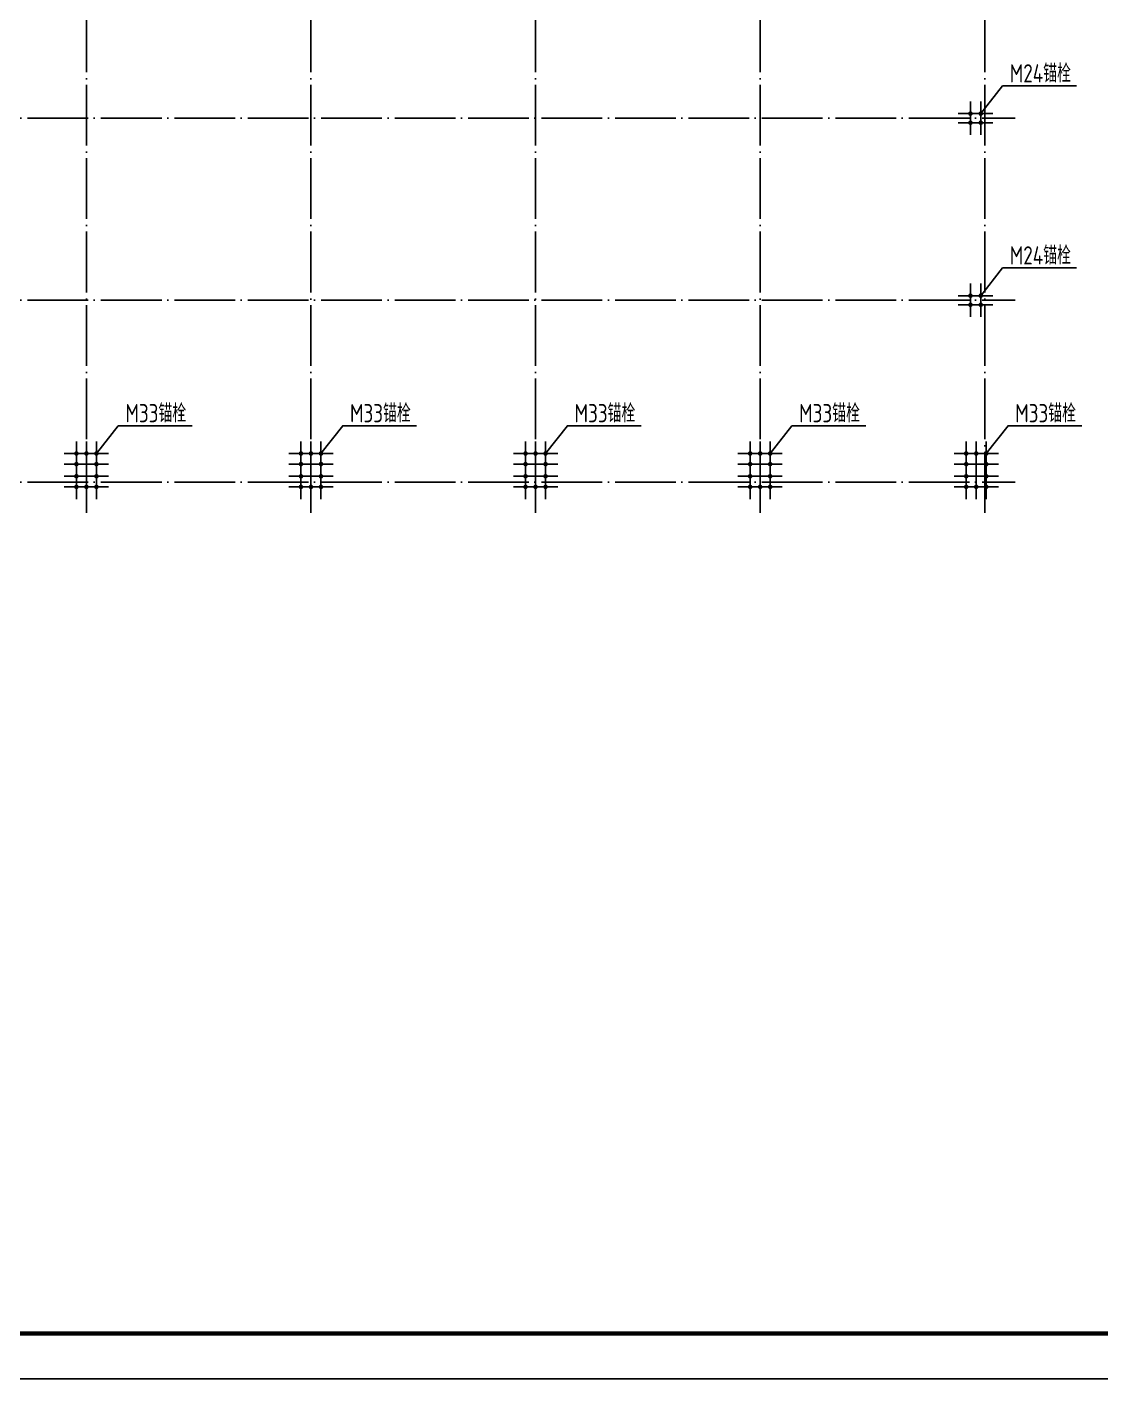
# Model space of a CAD drawing. Extents: x 8844666 to 9156203, y 1662182 to 2655606.
# Drawn here: x 9093233 to 9128620, y 2270669 to 2315219 of the extents above; entities that cross this region are included whole.
import ezdxf

# ---------------------------------------------------------------- set-up
doc = ezdxf.new("R2010")
doc.units = 0
doc.header["$LTSCALE"] = 1000
doc.header["$MEASUREMENT"] = 0
doc.linetypes.add('DOTE', pattern=[2.42, 2, -0.2, 0.02, -0.2])
for name, color, linetype in [('10', 7, 'CONTINUOUS'), ('DOTE', 8, 'DOTE'), ('PUB_TITLE', 4, 'CONTINUOUS'), ('一般文字', 6, 'CONTINUOUS')]:
    doc.layers.add(name, color=color, linetype=linetype)
doc.styles.add('TSSD_REIN', font='atssdeng.shx', dxfattribs={"width": 0.7, "bigfont": 'atssdchn.shx'})

msp = doc.modelspace()

# ---------------------------------------------------------------- linework, layer by layer
at = {"layer": '10', "color": 1}
for p, q in [((9124319.3, 2311666.1), (9124319.3, 2312765.7)), ((9124659.3, 2311666.1), (9124659.3, 2312765.7)), ((9125059.3, 2312365.7), (9123919.7, 2312365.7)), ((9125059.3, 2312066.1), (9123919.7, 2312066.1)), ((9125059.3, 2306365.7), (9123919.7, 2306365.7)), ((9124319.3, 2305666.1), (9124319.3, 2306765.7)), ((9124659.3, 2305666.1), (9124659.3, 2306765.7)), ((9125059.3, 2306066.1), (9123919.7, 2306066.1)), ((9094859.5, 2301565.9), (9094859.5, 2299666.2)), ((9095189.3, 2301565.9), (9095189.3, 2299666.2)), ((9095519.2, 2301565.9), (9095519.2, 2299666.2)), ((9102259.5, 2301565.9), (9102259.5, 2299666.2)), ((9102589.3, 2301565.9), (9102589.3, 2299666.2)), ((9102919.2, 2301565.9), (9102919.2, 2299666.2)), ((9109659.5, 2301565.9), (9109659.5, 2299666.2)), ((9109989.3, 2301565.9), (9109989.3, 2299666.2)), ((9110319.2, 2301565.9), (9110319.2, 2299666.2)), ((9117059.5, 2301565.9), (9117059.5, 2299666.2)), ((9117389.3, 2301565.9), (9117389.3, 2299666.2)), ((9117719.2, 2301565.9), (9117719.2, 2299666.2)), ((9124179.5, 2301565.9), (9124179.5, 2299666.2)), ((9124509.3, 2301565.9), (9124509.3, 2299666.2)), ((9124839.2, 2301565.9), (9124839.2, 2299666.2)), ((9094459.5, 2301165.9), (9095919.2, 2301165.9)), ((9101859.5, 2301165.9), (9103319.2, 2301165.9)), ((9109259.5, 2301165.9), (9110719.2, 2301165.9)), ((9116659.5, 2301165.9), (9118119.2, 2301165.9)), ((9125239.2, 2301165.9), (9123779.5, 2301165.9)), ((9094459.5, 2300815.9), (9095919.2, 2300815.9)), ((9101859.5, 2300815.9), (9103319.2, 2300815.9)), ((9109259.5, 2300815.9), (9110719.2, 2300815.9)), ((9116659.5, 2300815.9), (9118119.2, 2300815.9)), ((9125239.2, 2300815.9), (9123779.5, 2300815.9)), ((9094459.5, 2300415.9), (9095919.2, 2300415.9)), ((9101859.5, 2300415.9), (9103319.2, 2300415.9)), ((9109259.5, 2300415.9), (9110719.2, 2300415.9)), ((9116659.5, 2300415.9), (9118119.2, 2300415.9)), ((9125239.2, 2300415.9), (9123779.5, 2300415.9)), ((9094459.5, 2300065.9), (9095919.2, 2300065.9)), ((9101859.5, 2300065.9), (9103319.2, 2300065.9)), ((9109259.5, 2300065.9), (9110719.2, 2300065.9)), ((9116659.5, 2300065.9), (9118119.2, 2300065.9)), ((9125239.2, 2300065.9), (9123779.5, 2300065.9))]:
    msp.add_line(p, q, dxfattribs=at)
at = {"layer": '10', "const_width": 75}
for points in [[(9124281.8, 2312365.7, 1), (9124356.8, 2312365.7, 1), (9124281.8, 2312365.7, 1)], [(9124621.8, 2312365.7, 1), (9124696.8, 2312365.7, 1), (9124621.8, 2312365.7, 1)], [(9124281.8, 2312066.1, 1), (9124356.8, 2312066.1, 1), (9124281.8, 2312066.1, 1)], [(9124621.8, 2312066.1, 1), (9124696.8, 2312066.1, 1), (9124621.8, 2312066.1, 1)], [(9124281.8, 2306365.7, 1), (9124356.8, 2306365.7, 1), (9124281.8, 2306365.7, 1)], [(9124621.8, 2306365.7, 1), (9124696.8, 2306365.7, 1), (9124621.8, 2306365.7, 1)], [(9124281.8, 2306066.1, 1), (9124356.8, 2306066.1, 1), (9124281.8, 2306066.1, 1)], [(9124621.8, 2306066.1, 1), (9124696.8, 2306066.1, 1), (9124621.8, 2306066.1, 1)], [(9094897, 2301165.9, -1), (9094822, 2301165.9, -1), (9094897, 2301165.9, -1)], [(9095226.8, 2301165.9, -1), (9095151.8, 2301165.9, -1), (9095226.8, 2301165.9, -1)], [(9095556.7, 2301165.9, -1), (9095481.7, 2301165.9, -1), (9095556.7, 2301165.9, -1)], [(9102297, 2301165.9, -1), (9102222, 2301165.9, -1), (9102297, 2301165.9, -1)], [(9102626.8, 2301165.9, -1), (9102551.8, 2301165.9, -1), (9102626.8, 2301165.9, -1)], [(9102956.7, 2301165.9, -1), (9102881.7, 2301165.9, -1), (9102956.7, 2301165.9, -1)], [(9109697, 2301165.9, -1), (9109622, 2301165.9, -1), (9109697, 2301165.9, -1)], [(9110026.8, 2301165.9, -1), (9109951.8, 2301165.9, -1), (9110026.8, 2301165.9, -1)], [(9110356.7, 2301165.9, -1), (9110281.7, 2301165.9, -1), (9110356.7, 2301165.9, -1)], [(9117097, 2301165.9, -1), (9117022, 2301165.9, -1), (9117097, 2301165.9, -1)], [(9117426.8, 2301165.9, -1), (9117351.8, 2301165.9, -1), (9117426.8, 2301165.9, -1)], [(9117756.7, 2301165.9, -1), (9117681.7, 2301165.9, -1), (9117756.7, 2301165.9, -1)], [(9124142, 2301165.9, 1), (9124217, 2301165.9, 1), (9124142, 2301165.9, 1)], [(9124471.8, 2301165.9, 1), (9124546.8, 2301165.9, 1), (9124471.8, 2301165.9, 1)], [(9124801.7, 2301165.9, 1), (9124876.7, 2301165.9, 1), (9124801.7, 2301165.9, 1)], [(9094897, 2300815.9, -1), (9094822, 2300815.9, -1), (9094897, 2300815.9, -1)], [(9095556.7, 2300815.9, -1), (9095481.7, 2300815.9, -1), (9095556.7, 2300815.9, -1)], [(9102297, 2300815.9, -1), (9102222, 2300815.9, -1), (9102297, 2300815.9, -1)], [(9102956.7, 2300815.9, -1), (9102881.7, 2300815.9, -1), (9102956.7, 2300815.9, -1)], [(9109697, 2300815.9, -1), (9109622, 2300815.9, -1), (9109697, 2300815.9, -1)], [(9110356.7, 2300815.9, -1), (9110281.7, 2300815.9, -1), (9110356.7, 2300815.9, -1)], [(9117097, 2300815.9, -1), (9117022, 2300815.9, -1), (9117097, 2300815.9, -1)], [(9117756.7, 2300815.9, -1), (9117681.7, 2300815.9, -1), (9117756.7, 2300815.9, -1)], [(9124142, 2300815.9, 1), (9124217, 2300815.9, 1), (9124142, 2300815.9, 1)], [(9124801.7, 2300815.9, 1), (9124876.7, 2300815.9, 1), (9124801.7, 2300815.9, 1)], [(9094897, 2300415.9, -1), (9094822, 2300415.9, -1), (9094897, 2300415.9, -1)], [(9094897, 2300065.9, -1), (9094822, 2300065.9, -1), (9094897, 2300065.9, -1)], [(9095226.8, 2300065.9, -1), (9095151.8, 2300065.9, -1), (9095226.8, 2300065.9, -1)], [(9095556.7, 2300415.9, -1), (9095481.7, 2300415.9, -1), (9095556.7, 2300415.9, -1)], [(9095556.7, 2300065.9, -1), (9095481.7, 2300065.9, -1), (9095556.7, 2300065.9, -1)], [(9102297, 2300415.9, -1), (9102222, 2300415.9, -1), (9102297, 2300415.9, -1)], [(9102297, 2300065.9, -1), (9102222, 2300065.9, -1), (9102297, 2300065.9, -1)], [(9102626.8, 2300065.9, -1), (9102551.8, 2300065.9, -1), (9102626.8, 2300065.9, -1)], [(9102956.7, 2300415.9, -1), (9102881.7, 2300415.9, -1), (9102956.7, 2300415.9, -1)], [(9102956.7, 2300065.9, -1), (9102881.7, 2300065.9, -1), (9102956.7, 2300065.9, -1)], [(9109697, 2300415.9, -1), (9109622, 2300415.9, -1), (9109697, 2300415.9, -1)], [(9109697, 2300065.9, -1), (9109622, 2300065.9, -1), (9109697, 2300065.9, -1)], [(9110026.8, 2300065.9, -1), (9109951.8, 2300065.9, -1), (9110026.8, 2300065.9, -1)], [(9110356.7, 2300415.9, -1), (9110281.7, 2300415.9, -1), (9110356.7, 2300415.9, -1)], [(9110356.7, 2300065.9, -1), (9110281.7, 2300065.9, -1), (9110356.7, 2300065.9, -1)], [(9117097, 2300415.9, -1), (9117022, 2300415.9, -1), (9117097, 2300415.9, -1)], [(9117097, 2300065.9, -1), (9117022, 2300065.9, -1), (9117097, 2300065.9, -1)], [(9117426.8, 2300065.9, -1), (9117351.8, 2300065.9, -1), (9117426.8, 2300065.9, -1)], [(9117756.7, 2300415.9, -1), (9117681.7, 2300415.9, -1), (9117756.7, 2300415.9, -1)], [(9117756.7, 2300065.9, -1), (9117681.7, 2300065.9, -1), (9117756.7, 2300065.9, -1)], [(9124142, 2300415.9, 1), (9124217, 2300415.9, 1), (9124142, 2300415.9, 1)], [(9124142, 2300065.9, 1), (9124217, 2300065.9, 1), (9124142, 2300065.9, 1)], [(9124471.8, 2300065.9, 1), (9124546.8, 2300065.9, 1), (9124471.8, 2300065.9, 1)], [(9124801.7, 2300415.9, 1), (9124876.7, 2300415.9, 1), (9124801.7, 2300415.9, 1)], [(9124801.7, 2300065.9, 1), (9124876.7, 2300065.9, 1), (9124801.7, 2300065.9, 1)]]:
    msp.add_lwpolyline(points, format="xyb", close=True, dxfattribs=at)
at = {"layer": 'DOTE'}
for p, q in [((9095189.3, 2299215.9), (9095189.3, 2349215.9)), ((9102589.3, 2299215.9), (9102589.3, 2349215.9)), ((9109989.3, 2299215.9), (9109989.3, 2349215.9)), ((9117389.3, 2299215.9), (9117389.3, 2349215.9)), ((9124789.3, 2299215.9), (9124789.3, 2349215.9)), ((8916589.3, 2312215.9), (9125789.3, 2312215.9)), ((8916589.3, 2306215.9), (9125789.3, 2306215.9)), ((8916589.3, 2300215.9), (9125789.3, 2300215.9))]:
    msp.add_line(p, q, dxfattribs=at)
at = {"layer": 'PUB_TITLE'}
msp.add_lwpolyline([(8903902.8, 2270668.9), (9156202.8, 2270668.9), (9156202.8, 2359768.9), (8903902.8, 2359768.9)], close=True, dxfattribs=at)
at = {"layer": 'PUB_TITLE', "const_width": 150}
msp.add_lwpolyline([(8907652.8, 2272168.9), (9154702.8, 2272168.9), (9154702.8, 2358268.9), (8907652.8, 2358268.9)], close=True, dxfattribs=at)
at = {"layer": '一般文字', "color": 5}
for points in [[(9124659.7, 2312365.7), (9125377.7, 2313279.3), (9127810.6, 2313279.3)], [(9124659.7, 2306365.7), (9125377.7, 2307279.3), (9127810.6, 2307279.3)], [(9095519.2, 2301165.9), (9096237.2, 2302079.4), (9098670.1, 2302079.4)], [(9102919.2, 2301165.9), (9103637.2, 2302079.4), (9106070.1, 2302079.4)], [(9110319.2, 2301165.9), (9111037.2, 2302079.4), (9113470.1, 2302079.4)], [(9117719.2, 2301165.9), (9118437.2, 2302079.4), (9120870.1, 2302079.4)], [(9124839.2, 2301165.9), (9125557.2, 2302079.4), (9127990.1, 2302079.4)]]:
    msp.add_lwpolyline(points, dxfattribs=at)

# ---------------------------------------------------------------- texts
at = {"layer": '一般文字', "color": 5, "style": 'TSSD_REIN', "width": 0.8}
for s, p in [('M24锚栓', (9125613.6, 2313393.9)), ('M24锚栓', (9125613.6, 2307393.9)), ('M33锚栓', (9096473.1, 2302194.1)), ('M33锚栓', (9103873.1, 2302194.1)), ('M33锚栓', (9111273.1, 2302194.1)), ('M33锚栓', (9118673.1, 2302194.1)), ('M33锚栓', (9125793.1, 2302194.1))]:
    msp.add_text(s, height=600, dxfattribs=at).set_placement(p)

doc.saveas('drawing.dxf')
